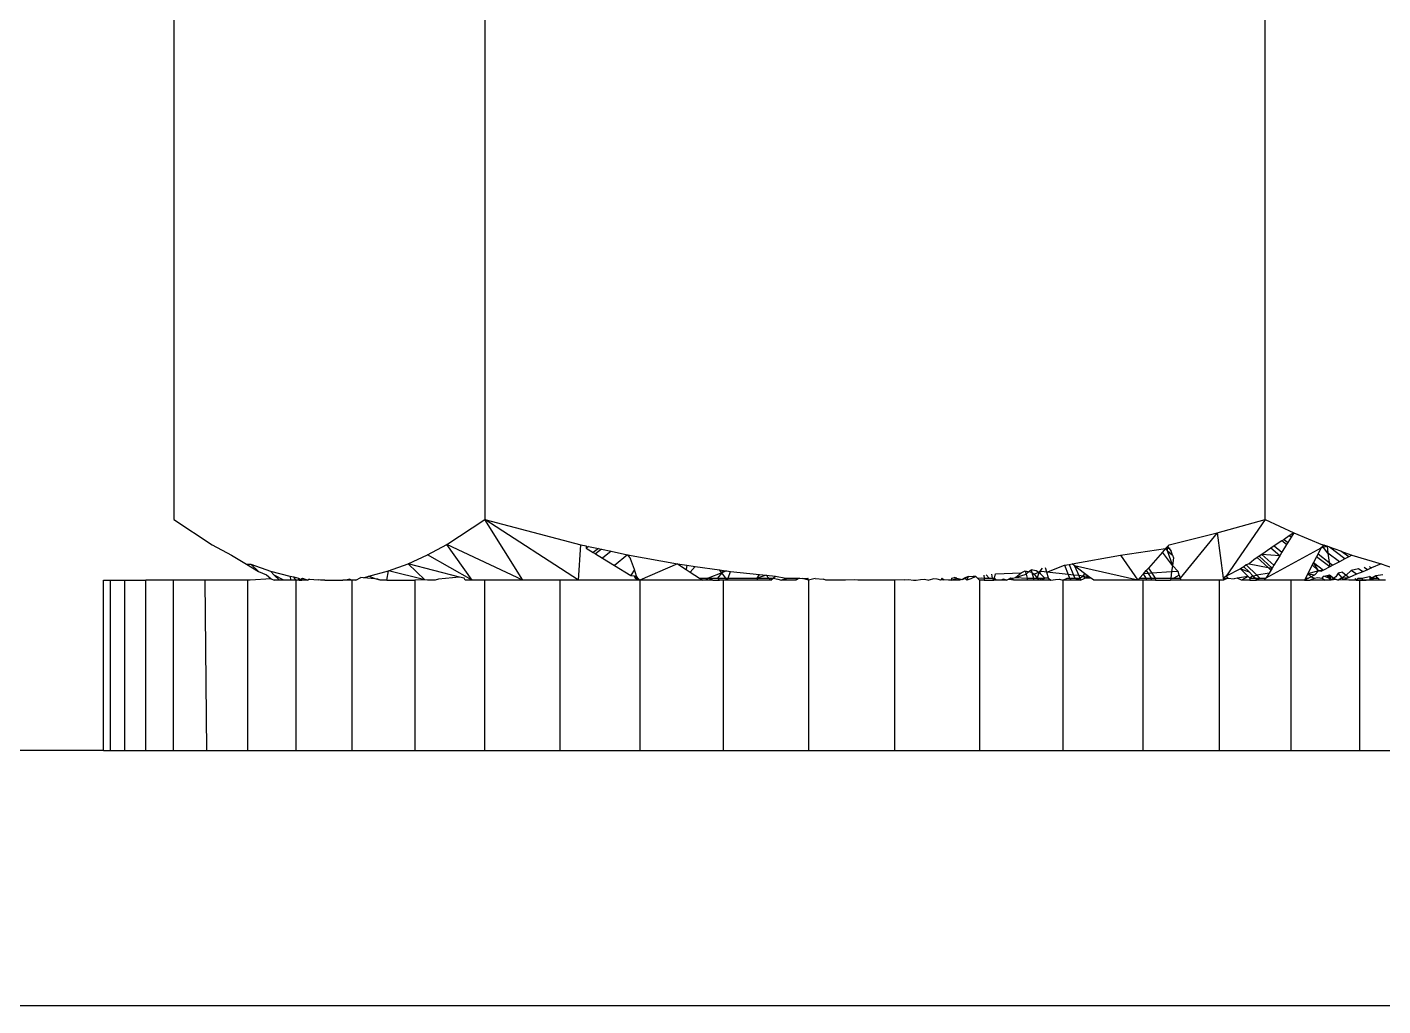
# Model space of a CAD drawing. Header units: millimetres. Extents: x 153 to 4750, y 92 to 3343.
# Drawn here: x 463.98 to 479.92, y 1073.62 to 1085.12 of the extents above; entities that cross this region are included whole.
import ezdxf

# ---------------------------------------------------------------- set-up
doc = ezdxf.new("R2010")
doc.units = ezdxf.units.MM

msp = doc.modelspace()

# ---------------------------------------------------------------- linework, layer by layer
for p, q in [((465.706, 1085.901), (465.706, 1079.33)), ((469.362, 1085.901), (469.362, 1079.33)), ((478.537, 1079.33), (478.537, 1085.901)), ((465.706, 1079.33), (466.157, 1079.034)), ((468.916, 1079.036), (469.362, 1079.33)), ((469.362, 1079.33), (470.49, 1079.034)), ((469.809, 1078.616), (469.362, 1079.33)), ((470.464, 1078.616), (469.362, 1079.33)), ((477.973, 1079.174), (478.537, 1079.33)), ((478.537, 1079.33), (478.079, 1078.663)), ((478.537, 1079.33), (478.875, 1079.174)), ((477.407, 1079.034), (477.973, 1079.174)), ((477.973, 1079.174), (477.54, 1078.641)), ((477.973, 1079.174), (478.044, 1078.641)), ((478.875, 1079.174), (478.821, 1079.138)), ((478.875, 1079.174), (478.843, 1079.122)), ((478.875, 1079.174), (479.212, 1079.032)), ((466.157, 1079.034), (466.385, 1078.911)), ((468.69, 1078.914), (468.916, 1079.036)), ((469.215, 1078.616), (468.916, 1079.036)), ((469.809, 1078.616), (468.916, 1079.036)), ((470.464, 1078.616), (470.49, 1079.034)), ((470.49, 1079.034), (470.554, 1079.021)), ((470.554, 1079.021), (470.555, 1078.995)), ((470.582, 1079.014), (470.555, 1078.995)), ((470.555, 1078.995), (470.637, 1078.944)), ((470.582, 1079.014), (470.698, 1078.99)), ((470.698, 1078.99), (470.637, 1078.944)), ((470.698, 1078.99), (470.736, 1078.981)), ((476.838, 1078.911), (477.367, 1078.989)), ((477.367, 1078.989), (477.33, 1078.947)), ((477.367, 1078.989), (477.389, 1079.013)), ((477.421, 1078.991), (477.367, 1078.989)), ((477.367, 1078.989), (477.387, 1078.965)), ((477.389, 1079.013), (477.387, 1078.965)), ((477.389, 1079.013), (477.407, 1079.034)), ((477.389, 1079.013), (477.432, 1078.959)), ((478.605, 1078.992), (478.498, 1078.92)), ((479.194, 1078.993), (478.547, 1078.641)), ((478.645, 1079.019), (478.605, 1078.992)), ((478.709, 1078.904), (478.605, 1078.992)), ((478.735, 1079.08), (478.645, 1079.019)), ((478.645, 1079.019), (478.734, 1078.945)), ((478.79, 1079.036), (478.734, 1078.945)), ((478.761, 1079.097), (478.735, 1079.08)), ((478.79, 1079.036), (478.735, 1079.08)), ((478.821, 1079.138), (478.761, 1079.097)), ((478.761, 1079.097), (478.806, 1079.062)), ((478.806, 1079.062), (478.79, 1079.036)), ((478.843, 1079.122), (478.806, 1079.062)), ((478.843, 1079.122), (478.821, 1079.138)), ((479.194, 1078.993), (479.159, 1078.926)), ((479.237, 1079.027), (479.194, 1078.993)), ((479.265, 1079.017), (479.194, 1078.993)), ((479.223, 1079.003), (479.194, 1078.993)), ((479.212, 1079.032), (479.237, 1079.027)), ((479.265, 1079.017), (479.212, 1079.032)), ((479.276, 1078.933), (479.223, 1079.003)), ((479.237, 1079.027), (479.265, 1079.017)), ((479.293, 1079.007), (479.265, 1079.017)), ((479.265, 1079.017), (479.276, 1078.933)), ((479.474, 1078.868), (479.293, 1079.007)), ((479.428, 1078.958), (479.293, 1079.007)), ((466.385, 1078.911), (466.56, 1078.807)), ((468.462, 1078.81), (468.69, 1078.914)), ((469.215, 1078.616), (468.69, 1078.914)), ((470.637, 1078.944), (470.665, 1078.927)), ((470.736, 1078.981), (470.665, 1078.927)), ((470.665, 1078.927), (470.748, 1078.876)), ((470.736, 1078.981), (470.85, 1078.957)), ((470.85, 1078.957), (470.748, 1078.876)), ((470.748, 1078.876), (470.889, 1078.79)), ((470.85, 1078.957), (471.04, 1078.916)), ((471.04, 1078.916), (470.889, 1078.79)), ((471.04, 1078.916), (471.629, 1078.808)), ((471.04, 1078.916), (471.074, 1078.87)), ((471.124, 1078.741), (471.074, 1078.87)), ((476.267, 1078.808), (476.838, 1078.911)), ((476.838, 1078.911), (477.039, 1078.616)), ((477.33, 1078.947), (477.165, 1078.759)), ((477.447, 1078.788), (477.33, 1078.947)), ((477.387, 1078.965), (477.449, 1078.91)), ((477.387, 1078.965), (477.447, 1078.788)), ((477.449, 1078.91), (477.432, 1078.959)), ((477.459, 1078.878), (477.447, 1078.788)), ((477.449, 1078.91), (477.459, 1078.878)), ((478.406, 1078.858), (478.348, 1078.808)), ((478.443, 1078.883), (478.406, 1078.858)), ((478.466, 1078.898), (478.443, 1078.883)), ((478.571, 1078.766), (478.443, 1078.883)), ((478.498, 1078.92), (478.466, 1078.898)), ((478.619, 1078.757), (478.466, 1078.898)), ((478.709, 1078.904), (478.498, 1078.92)), ((478.498, 1078.92), (478.64, 1078.792)), ((478.709, 1078.904), (478.64, 1078.792)), ((478.734, 1078.945), (478.709, 1078.904)), ((479.142, 1078.893), (479.107, 1078.826)), ((479.159, 1078.926), (479.142, 1078.893)), ((479.298, 1078.774), (479.142, 1078.893)), ((479.159, 1078.926), (479.291, 1078.827)), ((479.411, 1078.834), (479.276, 1078.933)), ((479.276, 1078.933), (479.291, 1078.827)), ((479.411, 1078.834), (479.335, 1078.794)), ((479.474, 1078.868), (479.411, 1078.834)), ((479.521, 1078.893), (479.428, 1078.958)), ((479.428, 1078.958), (479.557, 1078.912)), ((479.521, 1078.893), (479.474, 1078.868)), ((479.557, 1078.912), (479.521, 1078.893)), ((479.557, 1078.912), (479.901, 1078.808)), ((466.56, 1078.807), (466.613, 1078.807)), ((466.56, 1078.807), (466.702, 1078.721)), ((466.613, 1078.807), (466.842, 1078.725)), ((466.613, 1078.807), (466.702, 1078.721)), ((466.702, 1078.721), (466.795, 1078.679)), ((466.795, 1078.679), (466.821, 1078.66)), ((466.842, 1078.725), (467.072, 1078.665)), ((466.842, 1078.725), (466.888, 1078.677)), ((466.999, 1078.616), (466.888, 1078.677)), ((466.888, 1078.677), (466.947, 1078.616)), ((468, 1078.666), (468.232, 1078.727)), ((468.211, 1078.616), (468.232, 1078.727)), ((468.232, 1078.727), (468.462, 1078.81)), ((468.659, 1078.623), (468.232, 1078.727)), ((468.659, 1078.623), (468.462, 1078.81)), ((469.064, 1078.654), (468.462, 1078.81)), ((470.889, 1078.79), (471.08, 1078.673)), ((471.124, 1078.741), (471.08, 1078.673)), ((471.08, 1078.673), (471.148, 1078.665)), ((471.08, 1078.673), (471.119, 1078.668)), ((471.148, 1078.665), (471.124, 1078.741)), ((471.629, 1078.808), (471.186, 1078.616)), ((471.629, 1078.808), (471.739, 1078.793)), ((471.629, 1078.808), (471.732, 1078.741)), ((471.739, 1078.793), (471.732, 1078.741)), ((471.732, 1078.741), (471.776, 1078.713)), ((471.739, 1078.793), (471.836, 1078.779)), ((471.776, 1078.713), (471.836, 1078.779)), ((471.776, 1078.713), (471.886, 1078.641)), ((471.836, 1078.779), (472.121, 1078.738)), ((472.148, 1078.702), (471.989, 1078.641)), ((472.148, 1078.702), (472.1, 1078.641)), ((472.148, 1078.702), (472.121, 1078.738)), ((472.121, 1078.738), (472.171, 1078.73)), ((472.171, 1078.73), (472.148, 1078.702)), ((472.204, 1078.726), (472.148, 1078.702)), ((472.195, 1078.641), (472.148, 1078.702)), ((472.171, 1078.73), (472.204, 1078.726)), ((472.204, 1078.726), (472.25, 1078.721)), ((472.223, 1078.641), (472.25, 1078.721)), ((472.25, 1078.721), (472.593, 1078.685)), ((472.563, 1078.641), (472.593, 1078.685)), ((472.67, 1078.677), (472.563, 1078.641)), ((472.593, 1078.685), (472.67, 1078.677)), ((472.701, 1078.641), (472.67, 1078.677)), ((472.67, 1078.677), (472.782, 1078.665)), ((475.229, 1078.677), (475.233, 1078.641)), ((475.257, 1078.68), (475.294, 1078.641)), ((475.321, 1078.687), (475.326, 1078.641)), ((475.355, 1078.641), (475.367, 1078.692)), ((475.367, 1078.692), (475.667, 1078.704)), ((475.602, 1078.649), (475.667, 1078.704)), ((475.602, 1078.649), (475.726, 1078.688)), ((475.667, 1078.704), (475.716, 1078.729)), ((475.716, 1078.729), (475.726, 1078.688)), ((475.716, 1078.729), (475.755, 1078.714)), ((475.726, 1078.688), (475.755, 1078.714)), ((475.726, 1078.688), (475.738, 1078.641)), ((475.755, 1078.714), (475.787, 1078.739)), ((475.794, 1078.709), (475.755, 1078.714)), ((475.846, 1078.726), (475.787, 1078.739)), ((475.787, 1078.739), (475.794, 1078.709)), ((475.794, 1078.709), (475.813, 1078.641)), ((475.794, 1078.709), (475.823, 1078.688)), ((475.875, 1078.707), (475.823, 1078.688)), ((475.823, 1078.688), (475.857, 1078.641)), ((475.875, 1078.707), (475.846, 1078.726)), ((475.875, 1078.707), (475.857, 1078.641)), ((475.917, 1078.758), (475.875, 1078.707)), ((475.906, 1078.719), (475.875, 1078.707)), ((475.898, 1078.692), (475.875, 1078.707)), ((475.948, 1078.641), (475.898, 1078.692)), ((475.969, 1078.712), (475.906, 1078.719)), ((475.969, 1078.712), (475.953, 1078.763)), ((475.969, 1078.712), (476.179, 1078.795)), ((475.991, 1078.641), (475.969, 1078.712)), ((476.223, 1078.684), (475.969, 1078.712)), ((476.179, 1078.795), (476.234, 1078.803)), ((476.179, 1078.795), (476.223, 1078.684)), ((476.223, 1078.684), (476.239, 1078.641)), ((476.285, 1078.677), (476.223, 1078.684)), ((476.234, 1078.803), (476.267, 1078.808)), ((476.234, 1078.803), (476.285, 1078.677)), ((476.297, 1078.785), (476.267, 1078.808)), ((476.285, 1078.677), (476.3, 1078.641)), ((476.347, 1078.671), (476.285, 1078.677)), ((477.039, 1078.616), (476.297, 1078.785)), ((476.297, 1078.785), (476.347, 1078.671)), ((476.415, 1078.696), (476.297, 1078.785)), ((476.347, 1078.671), (476.359, 1078.641)), ((476.395, 1078.665), (476.347, 1078.671)), ((476.415, 1078.696), (476.395, 1078.665)), ((476.462, 1078.661), (476.415, 1078.696)), ((477.061, 1078.641), (477.106, 1078.692)), ((477.106, 1078.692), (477.14, 1078.73)), ((477.163, 1078.696), (477.106, 1078.692)), ((477.138, 1078.641), (477.106, 1078.692)), ((477.14, 1078.73), (477.165, 1078.759)), ((477.14, 1078.73), (477.163, 1078.696)), ((477.206, 1078.699), (477.163, 1078.696)), ((477.163, 1078.696), (477.199, 1078.641)), ((477.165, 1078.759), (477.206, 1078.699)), ((477.437, 1078.715), (477.206, 1078.699)), ((477.206, 1078.699), (477.245, 1078.641)), ((477.437, 1078.715), (477.427, 1078.641)), ((477.447, 1078.788), (477.437, 1078.715)), ((477.513, 1078.721), (477.437, 1078.715)), ((477.513, 1078.721), (477.447, 1078.788)), ((477.527, 1078.678), (477.465, 1078.641)), ((477.527, 1078.678), (477.513, 1078.721)), ((477.527, 1078.678), (477.54, 1078.641)), ((478.248, 1078.751), (478.079, 1078.663)), ((478.285, 1078.776), (478.248, 1078.751)), ((478.337, 1078.661), (478.248, 1078.751)), ((478.248, 1078.751), (478.348, 1078.714)), ((478.316, 1078.797), (478.285, 1078.776)), ((478.285, 1078.776), (478.348, 1078.714)), ((478.348, 1078.808), (478.316, 1078.797)), ((478.316, 1078.797), (478.439, 1078.677)), ((478.348, 1078.808), (478.571, 1078.766)), ((478.348, 1078.714), (478.393, 1078.67)), ((478.393, 1078.67), (478.357, 1078.641)), ((478.393, 1078.67), (478.439, 1078.677)), ((478.393, 1078.67), (478.422, 1078.641)), ((478.583, 1078.7), (478.439, 1078.677)), ((478.439, 1078.677), (478.476, 1078.641)), ((478.583, 1078.7), (478.547, 1078.641)), ((478.571, 1078.766), (478.619, 1078.757)), ((478.605, 1078.735), (478.571, 1078.766)), ((478.619, 1078.757), (478.583, 1078.7)), ((478.64, 1078.792), (478.619, 1078.757)), ((479.038, 1078.692), (479.012, 1078.641)), ((479.092, 1078.796), (479.038, 1078.692)), ((479.164, 1078.726), (479.038, 1078.692)), ((479.038, 1078.692), (479.079, 1078.658)), ((479.038, 1078.692), (479.12, 1078.68)), ((479.12, 1078.68), (479.079, 1078.658)), ((479.107, 1078.826), (479.092, 1078.796)), ((479.164, 1078.726), (479.092, 1078.796)), ((479.107, 1078.826), (479.223, 1078.735)), ((479.164, 1078.726), (479.107, 1078.826)), ((479.164, 1078.726), (479.12, 1078.68)), ((479.223, 1078.735), (479.164, 1078.726)), ((479.191, 1078.718), (479.164, 1078.726)), ((479.223, 1078.735), (479.191, 1078.718)), ((479.298, 1078.774), (479.223, 1078.735)), ((479.229, 1078.665), (479.264, 1078.672)), ((479.264, 1078.672), (479.295, 1078.679)), ((479.264, 1078.672), (479.311, 1078.616)), ((479.287, 1078.641), (479.295, 1078.679)), ((479.291, 1078.827), (479.335, 1078.794)), ((479.291, 1078.827), (479.298, 1078.774)), ((479.295, 1078.679), (479.343, 1078.641)), ((479.295, 1078.679), (479.311, 1078.616)), ((479.295, 1078.679), (479.318, 1078.66)), ((479.335, 1078.794), (479.298, 1078.774)), ((479.395, 1078.7), (479.37, 1078.658)), ((479.445, 1078.711), (479.395, 1078.7)), ((479.443, 1078.646), (479.395, 1078.7)), ((479.491, 1078.677), (479.443, 1078.646)), ((479.445, 1078.711), (479.491, 1078.677)), ((479.549, 1078.733), (479.491, 1078.677)), ((479.491, 1078.677), (479.526, 1078.65)), ((479.613, 1078.687), (479.526, 1078.65)), ((479.636, 1078.752), (479.549, 1078.733)), ((479.613, 1078.687), (479.549, 1078.733)), ((479.685, 1078.717), (479.613, 1078.687)), ((479.685, 1078.717), (479.636, 1078.752)), ((479.739, 1078.74), (479.685, 1078.717)), ((479.739, 1078.74), (479.702, 1078.766)), ((479.789, 1078.761), (479.739, 1078.74)), ((479.76, 1078.779), (479.789, 1078.761)), ((479.901, 1078.808), (479.789, 1078.761)), ((479.84, 1078.67), (479.792, 1078.641)), ((479.922, 1078.681), (479.84, 1078.67)), ((479.861, 1078.641), (479.84, 1078.67)), ((479.901, 1078.808), (480.166, 1078.715)), ((464.881, 1076.616), (464.881, 1078.616)), ((464.881, 1078.616), (464.963, 1078.616)), ((464.963, 1076.616), (464.963, 1078.616)), ((464.963, 1078.616), (465.131, 1078.616)), ((465.131, 1076.616), (465.131, 1078.616)), ((465.131, 1078.616), (465.379, 1078.616)), ((465.379, 1076.616), (465.379, 1078.616)), ((465.698, 1078.616), (465.379, 1078.616)), ((465.698, 1078.616), (465.698, 1076.616)), ((466.069, 1078.616), (465.698, 1078.616)), ((466.069, 1078.616), (466.09, 1076.616)), ((466.571, 1078.616), (466.069, 1078.616)), ((466.571, 1078.616), (466.571, 1076.616)), ((466.604, 1078.616), (466.571, 1078.616)), ((466.851, 1078.635), (466.604, 1078.616)), ((466.821, 1078.66), (466.851, 1078.635)), ((466.851, 1078.635), (466.885, 1078.616)), ((466.947, 1078.616), (466.885, 1078.616)), ((466.999, 1078.616), (466.947, 1078.616)), ((467.081, 1078.616), (466.999, 1078.616)), ((467.072, 1078.665), (467.081, 1078.616)), ((467.072, 1078.665), (467.118, 1078.657)), ((467.141, 1078.616), (467.081, 1078.616)), ((467.141, 1078.616), (467.118, 1078.657)), ((467.118, 1078.657), (467.172, 1078.641)), ((467.141, 1078.616), (467.141, 1076.616)), ((467.182, 1078.616), (467.141, 1078.616)), ((467.172, 1078.641), (467.21, 1078.616)), ((467.182, 1078.616), (467.172, 1078.641)), ((467.182, 1078.616), (467.22, 1078.641)), ((467.182, 1078.616), (467.21, 1078.616)), ((467.21, 1078.616), (467.22, 1078.641)), ((467.28, 1078.616), (467.21, 1078.616)), ((467.22, 1078.641), (467.28, 1078.616)), ((467.303, 1078.628), (467.28, 1078.616)), ((467.303, 1078.628), (467.404, 1078.623)), ((467.43, 1078.616), (467.404, 1078.623)), ((467.48, 1078.616), (467.404, 1078.623)), ((467.48, 1078.616), (467.43, 1078.616)), ((467.48, 1078.616), (467.693, 1078.616)), ((467.693, 1078.616), (467.767, 1078.628)), ((467.743, 1078.616), (467.693, 1078.616)), ((467.767, 1078.628), (467.743, 1078.616)), ((467.799, 1078.616), (467.743, 1078.616)), ((467.799, 1078.616), (467.767, 1078.628)), ((467.799, 1078.616), (467.799, 1076.616)), ((467.848, 1078.616), (467.799, 1078.616)), ((467.848, 1078.616), (467.904, 1078.65)), ((467.938, 1078.645), (467.904, 1078.65)), ((467.938, 1078.645), (468, 1078.666)), ((468.073, 1078.633), (467.938, 1078.645)), ((468.073, 1078.633), (468, 1078.666)), ((468.131, 1078.616), (468.073, 1078.633)), ((468.106, 1078.629), (468.073, 1078.633)), ((468.131, 1078.616), (468.106, 1078.629)), ((468.211, 1078.616), (468.131, 1078.616)), ((468.211, 1078.616), (468.541, 1078.616)), ((468.659, 1078.623), (468.541, 1078.616)), ((468.541, 1078.616), (468.541, 1076.616)), ((468.689, 1078.616), (468.659, 1078.623)), ((468.78, 1078.616), (468.689, 1078.616)), ((468.818, 1078.628), (468.78, 1078.616)), ((469.064, 1078.654), (468.818, 1078.628)), ((469.121, 1078.64), (469.064, 1078.654)), ((469.13, 1078.616), (469.121, 1078.64)), ((469.215, 1078.616), (469.13, 1078.616)), ((469.36, 1078.616), (469.215, 1078.616)), ((469.36, 1078.616), (469.36, 1076.616)), ((469.809, 1078.616), (469.36, 1078.616)), ((470.246, 1078.616), (469.809, 1078.616)), ((470.246, 1078.616), (470.246, 1076.616)), ((470.464, 1078.616), (470.246, 1078.616)), ((471.186, 1078.616), (470.464, 1078.616)), ((471.119, 1078.668), (471.163, 1078.641)), ((471.119, 1078.668), (471.131, 1078.641)), ((471.148, 1078.665), (471.131, 1078.641)), ((471.131, 1078.641), (471.163, 1078.641)), ((471.131, 1078.641), (471.186, 1078.616)), ((471.163, 1078.641), (471.148, 1078.665)), ((471.186, 1078.616), (471.163, 1078.641)), ((471.186, 1078.616), (471.186, 1076.616)), ((471.925, 1078.616), (471.186, 1078.616)), ((471.886, 1078.641), (471.989, 1078.641)), ((471.886, 1078.641), (471.925, 1078.616)), ((471.961, 1078.616), (471.925, 1078.616)), ((471.989, 1078.641), (471.961, 1078.616)), ((472.045, 1078.616), (471.961, 1078.616)), ((471.989, 1078.641), (472.1, 1078.641)), ((472.045, 1078.616), (471.989, 1078.641)), ((472.045, 1078.616), (472.122, 1078.616)), ((472.1, 1078.641), (472.122, 1078.616)), ((472.1, 1078.641), (472.195, 1078.641)), ((472.165, 1078.616), (472.122, 1078.616)), ((472.165, 1078.616), (472.165, 1076.616)), ((472.214, 1078.616), (472.165, 1078.616)), ((472.195, 1078.641), (472.223, 1078.641)), ((472.214, 1078.616), (472.195, 1078.641)), ((472.214, 1078.616), (472.223, 1078.641)), ((472.563, 1078.616), (472.214, 1078.616)), ((472.223, 1078.641), (472.563, 1078.641)), ((472.563, 1078.641), (472.563, 1078.616)), ((472.563, 1078.641), (472.701, 1078.641)), ((472.724, 1078.616), (472.563, 1078.616)), ((472.724, 1078.616), (472.701, 1078.641)), ((472.701, 1078.641), (472.754, 1078.641)), ((472.724, 1078.616), (472.754, 1078.641)), ((472.754, 1078.641), (472.782, 1078.665)), ((472.754, 1078.641), (472.807, 1078.628)), ((472.782, 1078.665), (472.903, 1078.641)), ((472.807, 1078.628), (472.851, 1078.616)), ((472.851, 1078.616), (472.903, 1078.641)), ((472.903, 1078.616), (472.851, 1078.616)), ((472.903, 1078.641), (472.903, 1078.616)), ((472.903, 1078.641), (473.006, 1078.641)), ((473.018, 1078.616), (472.903, 1078.616)), ((473.006, 1078.641), (473.061, 1078.641)), ((473.006, 1078.641), (473.033, 1078.641)), ((473.033, 1078.641), (473.018, 1078.616)), ((473.061, 1078.641), (473.018, 1078.616)), ((473.033, 1078.641), (473.061, 1078.641)), ((473.061, 1078.641), (473.103, 1078.638)), ((473.103, 1078.638), (473.162, 1078.641)), ((473.168, 1078.616), (473.103, 1078.638)), ((473.168, 1078.616), (473.162, 1078.641)), ((473.247, 1078.636), (473.168, 1078.616)), ((473.168, 1078.616), (473.168, 1076.616)), ((473.247, 1078.636), (473.345, 1078.629)), ((473.374, 1078.616), (473.345, 1078.629)), ((473.604, 1078.616), (473.374, 1078.616)), ((473.707, 1078.621), (473.604, 1078.616)), ((473.747, 1078.616), (473.707, 1078.621)), ((473.991, 1078.616), (473.747, 1078.616)), ((474.092, 1078.619), (473.991, 1078.616)), ((474.179, 1078.616), (474.092, 1078.619)), ((474.292, 1078.623), (474.179, 1078.616)), ((474.179, 1078.616), (474.179, 1076.616)), ((474.292, 1078.623), (474.344, 1078.624)), ((474.344, 1078.624), (474.404, 1078.617)), ((474.404, 1078.617), (474.436, 1078.616)), ((474.436, 1078.616), (474.487, 1078.627)), ((474.487, 1078.627), (474.534, 1078.628)), ((474.534, 1078.628), (474.582, 1078.616)), ((474.641, 1078.635), (474.582, 1078.616)), ((474.68, 1078.631), (474.641, 1078.635)), ((474.724, 1078.616), (474.68, 1078.631)), ((474.735, 1078.641), (474.724, 1078.616)), ((474.765, 1078.621), (474.724, 1078.616)), ((474.735, 1078.641), (474.765, 1078.621)), ((474.815, 1078.616), (474.765, 1078.621)), ((474.847, 1078.616), (474.815, 1078.616)), ((474.848, 1078.641), (474.847, 1078.616)), ((474.847, 1078.616), (474.914, 1078.641)), ((474.914, 1078.616), (474.847, 1078.616)), ((474.848, 1078.641), (474.881, 1078.65)), ((474.914, 1078.641), (474.881, 1078.65)), ((474.914, 1078.641), (474.914, 1078.616)), ((474.914, 1078.641), (474.98, 1078.626)), ((474.947, 1078.616), (474.914, 1078.616)), ((474.98, 1078.626), (474.947, 1078.616)), ((474.98, 1078.626), (475.045, 1078.661)), ((475.002, 1078.641), (474.98, 1078.626)), ((475.045, 1078.661), (475.002, 1078.641)), ((475.031, 1078.616), (475.002, 1078.641)), ((475.045, 1078.661), (475.031, 1078.616)), ((475.078, 1078.632), (475.031, 1078.616)), ((475.045, 1078.661), (475.107, 1078.665)), ((475.136, 1078.659), (475.078, 1078.632)), ((475.136, 1078.659), (475.107, 1078.665)), ((475.155, 1078.641), (475.136, 1078.659)), ((475.155, 1078.641), (475.198, 1078.646)), ((475.18, 1078.616), (475.155, 1078.641)), ((475.18, 1078.616), (475.18, 1076.616)), ((475.233, 1078.616), (475.18, 1078.616)), ((475.198, 1078.646), (475.233, 1078.641)), ((475.233, 1078.641), (475.233, 1078.616)), ((475.233, 1078.641), (475.294, 1078.641)), ((475.233, 1078.616), (475.349, 1078.616)), ((475.294, 1078.641), (475.326, 1078.641)), ((475.326, 1078.641), (475.355, 1078.641)), ((475.326, 1078.641), (475.349, 1078.616)), ((475.349, 1078.616), (475.355, 1078.641)), ((475.378, 1078.616), (475.349, 1078.616)), ((475.355, 1078.641), (475.378, 1078.616)), ((475.428, 1078.616), (475.378, 1078.616)), ((475.46, 1078.631), (475.428, 1078.616)), ((475.495, 1078.616), (475.428, 1078.616)), ((475.495, 1078.616), (475.46, 1078.631)), ((475.495, 1078.616), (475.544, 1078.641)), ((475.522, 1078.624), (475.495, 1078.616)), ((475.544, 1078.641), (475.522, 1078.624)), ((475.584, 1078.616), (475.522, 1078.624)), ((475.544, 1078.641), (475.576, 1078.641)), ((475.584, 1078.616), (475.544, 1078.641)), ((475.576, 1078.641), (475.602, 1078.649)), ((475.738, 1078.616), (475.584, 1078.616)), ((475.602, 1078.649), (475.738, 1078.641)), ((475.738, 1078.641), (475.738, 1078.616)), ((475.738, 1078.641), (475.813, 1078.641)), ((475.813, 1078.616), (475.738, 1078.616)), ((475.813, 1078.641), (475.857, 1078.641)), ((475.813, 1078.641), (475.813, 1078.616)), ((475.876, 1078.616), (475.813, 1078.616)), ((475.857, 1078.641), (475.876, 1078.616)), ((475.857, 1078.641), (475.883, 1078.641)), ((475.909, 1078.616), (475.876, 1078.616)), ((475.883, 1078.641), (475.948, 1078.641)), ((475.909, 1078.616), (475.883, 1078.641)), ((475.948, 1078.641), (475.909, 1078.616)), ((476.016, 1078.616), (475.909, 1078.616)), ((475.991, 1078.641), (475.948, 1078.641)), ((475.991, 1078.641), (476.016, 1078.616)), ((476.016, 1078.616), (476.073, 1078.626)), ((476.073, 1078.626), (476.121, 1078.629)), ((476.121, 1078.629), (476.159, 1078.616)), ((476.159, 1078.616), (476.21, 1078.641)), ((476.159, 1078.616), (476.159, 1076.616)), ((476.261, 1078.616), (476.159, 1078.616)), ((476.21, 1078.641), (476.239, 1078.641)), ((476.239, 1078.641), (476.261, 1078.616)), ((476.239, 1078.641), (476.3, 1078.641)), ((476.37, 1078.616), (476.261, 1078.616)), ((476.3, 1078.641), (476.37, 1078.616)), ((476.3, 1078.641), (476.359, 1078.641)), ((476.359, 1078.641), (476.395, 1078.665)), ((476.359, 1078.641), (476.37, 1078.616)), ((476.397, 1078.628), (476.37, 1078.616)), ((476.462, 1078.661), (476.395, 1078.665)), ((476.422, 1078.641), (476.395, 1078.665)), ((476.462, 1078.661), (476.397, 1078.628)), ((476.422, 1078.641), (476.397, 1078.628)), ((476.462, 1078.661), (476.422, 1078.641)), ((476.488, 1078.641), (476.422, 1078.641)), ((476.522, 1078.616), (476.462, 1078.661)), ((476.488, 1078.641), (476.462, 1078.661)), ((476.522, 1078.616), (476.488, 1078.641)), ((477.039, 1078.616), (476.522, 1078.616)), ((477.061, 1078.641), (477.039, 1078.616)), ((477.101, 1078.616), (477.039, 1078.616)), ((477.061, 1078.641), (477.138, 1078.641)), ((477.101, 1078.616), (477.101, 1076.616)), ((477.138, 1078.616), (477.101, 1078.616)), ((477.138, 1078.641), (477.138, 1078.616)), ((477.138, 1078.641), (477.199, 1078.641)), ((477.199, 1078.616), (477.138, 1078.616)), ((477.199, 1078.641), (477.199, 1078.616)), ((477.199, 1078.641), (477.245, 1078.641)), ((477.249, 1078.616), (477.199, 1078.616)), ((477.245, 1078.641), (477.249, 1078.616)), ((477.245, 1078.641), (477.427, 1078.641)), ((477.249, 1078.616), (477.423, 1078.616)), ((477.427, 1078.641), (477.423, 1078.616)), ((477.548, 1078.616), (477.423, 1078.616)), ((477.427, 1078.641), (477.465, 1078.641)), ((477.465, 1078.641), (477.54, 1078.641)), ((477.54, 1078.641), (477.548, 1078.616)), ((477.997, 1078.616), (477.548, 1078.616)), ((477.997, 1078.616), (477.997, 1076.616)), ((478.047, 1078.616), (477.997, 1078.616)), ((478.079, 1078.663), (478.044, 1078.641)), ((478.044, 1078.641), (478.1, 1078.641)), ((478.044, 1078.641), (478.047, 1078.616)), ((478.1, 1078.641), (478.047, 1078.616)), ((478.079, 1078.663), (478.1, 1078.641)), ((478.1, 1078.641), (478.173, 1078.635)), ((478.209, 1078.641), (478.173, 1078.635)), ((478.337, 1078.661), (478.209, 1078.641)), ((478.26, 1078.616), (478.209, 1078.641)), ((478.337, 1078.661), (478.26, 1078.616)), ((478.357, 1078.616), (478.26, 1078.616)), ((478.357, 1078.641), (478.337, 1078.661)), ((478.357, 1078.641), (478.357, 1078.616)), ((478.357, 1078.641), (478.422, 1078.641)), ((478.357, 1078.616), (478.435, 1078.616)), ((478.422, 1078.641), (478.435, 1078.616)), ((478.422, 1078.641), (478.476, 1078.641)), ((478.476, 1078.641), (478.435, 1078.616)), ((478.521, 1078.616), (478.435, 1078.616)), ((478.476, 1078.641), (478.547, 1078.641)), ((478.547, 1078.641), (478.521, 1078.616)), ((478.839, 1078.616), (478.521, 1078.616)), ((478.839, 1078.616), (478.839, 1076.616)), ((478.999, 1078.616), (478.839, 1078.616)), ((479.047, 1078.641), (478.999, 1078.616)), ((479.012, 1078.641), (478.999, 1078.616)), ((478.999, 1078.616), (479.065, 1078.616)), ((479.012, 1078.641), (479.047, 1078.641)), ((479.079, 1078.658), (479.047, 1078.641)), ((479.118, 1078.641), (479.065, 1078.616)), ((479.244, 1078.616), (479.065, 1078.616)), ((479.079, 1078.658), (479.118, 1078.641)), ((479.118, 1078.641), (479.152, 1078.648)), ((479.152, 1078.648), (479.207, 1078.641)), ((479.207, 1078.641), (479.229, 1078.665)), ((479.207, 1078.641), (479.244, 1078.616)), ((479.287, 1078.641), (479.229, 1078.665)), ((479.311, 1078.616), (479.244, 1078.616)), ((479.287, 1078.641), (479.318, 1078.66)), ((479.287, 1078.641), (479.311, 1078.616)), ((479.343, 1078.641), (479.311, 1078.616)), ((479.371, 1078.626), (479.311, 1078.616)), ((479.318, 1078.66), (479.343, 1078.641)), ((479.37, 1078.658), (479.343, 1078.641)), ((479.343, 1078.641), (479.371, 1078.626)), ((479.343, 1078.641), (479.395, 1078.616)), ((479.395, 1078.616), (479.371, 1078.626)), ((479.443, 1078.646), (479.395, 1078.616)), ((479.458, 1078.621), (479.395, 1078.616)), ((479.443, 1078.646), (479.526, 1078.65)), ((479.458, 1078.621), (479.443, 1078.646)), ((479.526, 1078.65), (479.458, 1078.621)), ((479.522, 1078.616), (479.458, 1078.621)), ((479.566, 1078.616), (479.492, 1078.622)), ((479.566, 1078.616), (479.522, 1078.616)), ((479.608, 1078.616), (479.566, 1078.616)), ((479.591, 1078.636), (479.608, 1078.616)), ((479.63, 1078.641), (479.608, 1078.616)), ((479.648, 1078.616), (479.608, 1078.616)), ((479.608, 1078.616), (479.68, 1078.616)), ((479.63, 1078.641), (479.676, 1078.641)), ((479.648, 1078.616), (479.648, 1076.616)), ((479.68, 1078.616), (479.648, 1078.616)), ((479.724, 1078.616), (479.648, 1078.616)), ((479.676, 1078.641), (479.766, 1078.66)), ((479.676, 1078.641), (479.68, 1078.616)), ((479.68, 1078.616), (479.724, 1078.616)), ((479.771, 1078.616), (479.724, 1078.616)), ((479.792, 1078.641), (479.766, 1078.66)), ((479.766, 1078.66), (479.771, 1078.616)), ((479.771, 1078.616), (479.792, 1078.641)), ((479.807, 1078.616), (479.771, 1078.616)), ((479.792, 1078.641), (479.861, 1078.641)), ((479.792, 1078.641), (479.807, 1078.616)), ((479.881, 1078.616), (479.807, 1078.616)), ((479.861, 1078.641), (479.881, 1078.616)), ((479.953, 1078.616), (479.881, 1078.616)), ((464.881, 1076.616), (460.922, 1076.616)), ((464.881, 1076.616), (464.963, 1076.616)), ((464.963, 1076.616), (465.131, 1076.616)), ((465.131, 1076.616), (465.379, 1076.616)), ((465.379, 1076.616), (465.698, 1076.616)), ((465.698, 1076.616), (466.09, 1076.616)), ((466.09, 1076.616), (466.381, 1076.616)), ((466.381, 1076.616), (466.571, 1076.616)), ((466.571, 1076.616), (467.141, 1076.616)), ((467.141, 1076.616), (467.799, 1076.616)), ((467.799, 1076.616), (468.541, 1076.616)), ((468.541, 1076.616), (469.36, 1076.616)), ((469.36, 1076.616), (470.246, 1076.616)), ((470.246, 1076.616), (471.186, 1076.616)), ((471.186, 1076.616), (472.165, 1076.616)), ((472.165, 1076.616), (473.168, 1076.616)), ((473.168, 1076.616), (474.179, 1076.616)), ((474.179, 1076.616), (475.18, 1076.616)), ((475.18, 1076.616), (476.159, 1076.616)), ((476.159, 1076.616), (477.101, 1076.616)), ((477.101, 1076.616), (477.997, 1076.616)), ((477.997, 1076.616), (478.839, 1076.616)), ((478.839, 1076.616), (479.648, 1076.616)), ((479.648, 1076.616), (480.444, 1076.616)), ((466.381, 1073.616), (460.922, 1073.616)), ((483.381, 1073.616), (466.381, 1073.616))]:
    msp.add_line(p, q)

doc.saveas('drawing.dxf')
